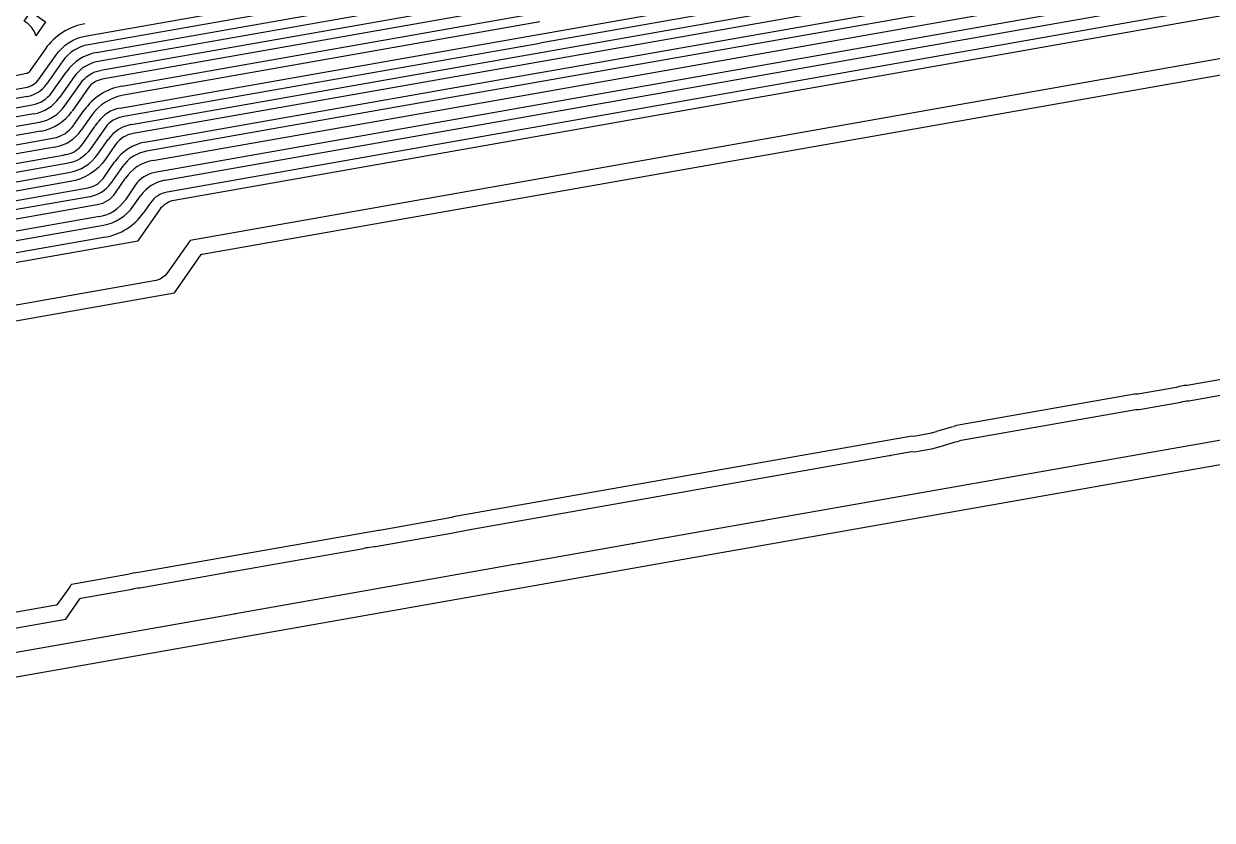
# Model space of a CAD drawing. Extents: x 3103 to 3424, y -52 to 175.
# Drawn here: x 3144 to 3153.96, y 30.37 to 37.04 of the extents above; entities that cross this region are included whole.
import ezdxf

# ---------------------------------------------------------------- set-up
doc = ezdxf.new("R2010")
doc.units = 0
doc.layers.add('gbr-dxf_layer0', color=7, linetype='Continuous')
doc.layers.add('gbr-outline-dxf_layer1', color=2, linetype='Continuous')

msp = doc.modelspace()

# ---------------------------------------------------------------- linework, layer by layer
at = {"layer": 'gbr-dxf_layer0'}
for p, q in [((3144.9048, 36.1977), (3154.0793, 37.8151)), ((3154.0925, 37.7401), (3144.918, 36.1226)), ((3148.3148, 36.63), (3154.2977, 37.685)), ((3144.6132, 36.8014), (3148.3145, 37.454)), ((3148.3127, 36.465), (3154.302, 37.5213)), ((3148.3277, 37.3789), (3144.6264, 36.7264)), ((3144.6468, 36.6523), (3148.3143, 37.2987)), ((3145.1861, 35.7314), (3154.318, 37.3414)), ((3148.3276, 37.2237), (3144.66, 36.5773)), ((3154.3356, 37.2414), (3145.2038, 35.6314)), ((3144.8258, 36.5197), (3148.3145, 37.1334)), ((3148.3277, 37.0584), (3144.839, 36.4447)), ((3144.8111, 36.3361), (3148.3145, 36.9536)), ((3148.3277, 36.8785), (3144.8243, 36.2611)), ((3144.1312, 36.5808), (3144.2673, 36.7746)), ((3144.3297, 36.7308), (3144.1936, 36.537)), ((3144.2385, 36.4677), (3144.3593, 36.6397)), ((3144.4217, 36.5959), (3144.3008, 36.4239)), ((3145.0181, 36.0491), (3148.3145, 36.63)), ((3148.3277, 36.5549), (3145.0313, 35.974)), ((3137.9292, 35.4367), (3144.0172, 36.5083)), ((3144.5421, 36.502), (3144.4066, 36.3087)), ((3145.0829, 35.8957), (3148.3123, 36.4649)), ((3144.0305, 36.4333), (3137.9424, 35.3617)), ((3137.9571, 35.2866), (3144.0725, 36.362)), ((3148.3299, 36.3649), (3145.1006, 35.7957)), ((3144.0857, 36.287), (3137.9703, 35.2116)), ((3144.4216, 36.1941), (3144.5081, 36.3174)), ((3144.5705, 36.2736), (3144.484, 36.1503)), ((3144.4972, 36.036), (3144.5991, 36.1813)), ((3144.6012, 36.184), (3144.6238, 36.2163)), ((3137.9262, 34.9701), (3144.2473, 36.0831)), ((3144.2605, 36.008), (3137.9394, 34.895)), ((3144.3459, 35.8675), (3137.9053, 34.734)), ((3144.3501, 35.9462), (3144.3581, 35.9477)), ((3144.6694, 35.7494), (3144.7667, 35.8886)), ((3137.9122, 34.6577), (3144.3788, 35.7946)), ((3144.8292, 35.8449), (3144.7318, 35.7057)), ((3144.392, 35.7195), (3137.9254, 34.5826)), ((3137.9422, 34.5073), (3144.5419, 35.6681)), ((3144.7704, 35.6246), (3144.8547, 35.7483)), ((3144.9387, 35.6911), (3144.8543, 35.5674)), ((3144.5551, 35.593), (3137.9554, 34.4323)), ((3144.9198, 35.5136), (3144.9805, 35.6005)), ((3137.9486, 34.3517), (3144.6186, 35.5267)), ((3145.0638, 35.5423), (3145.0031, 35.4554)), ((3144.6363, 35.4266), (3137.9662, 34.2516)), ((3138.8736, 34.3326), (3144.6697, 35.3544)), ((3144.6874, 35.2543), (3138.8913, 34.2326)), ((3151.8578, 33.5524), (3153.3217, 33.8102)), ((3151.8182, 33.6747), (3151.797, 33.6655)), ((3151.4577, 33.5831), (3151.4331, 33.5843)), ((3151.831, 33.541), (3151.8547, 33.5514)), ((3144.8741, 32.426), (3144.4024, 32.3428))]:
    msp.add_line(p, q, dxfattribs=at)
at = {"layer": 'gbr-dxf_layer0', "linetype": 'Continuous'}
for points in [[(3148.3756, 32.5547), (3148.1679, 32.5181, -0.030101), (3148.1469, 32.5144), (3145.7766, 32.0964, -0.01668), (3145.7651, 32.0944), (3137.1807, 30.5806, -0.423029), (3136.2645, 31.2678), (3134.9499, 38.7249), (3134.2457, 42.7201, -0.01225), (3134.2428, 42.7583)], [(3144.2675, 36.7749, -0.198302), (3144.5312, 36.9424), (3148.3145, 37.6094), (3154.7024, 38.7356)], [(3154.7156, 38.6606), (3148.3277, 37.5344), (3144.5444, 36.8674, 0.198279), (3144.3299, 36.7311)], [(3148.3149, 36.9536), (3154.6297, 38.0671, -0.03785), (3154.6354, 38.0677), (3154.9746, 38.0786)], [(3154.5122, 37.633, -0.017158), (3154.3094, 37.6097), (3148.3281, 36.555)], [(3137.6995, 33.9438), (3144.9606, 35.2239), (3145.147, 35.4904, -0.199614), (3145.2621, 35.5639), (3154.3572, 37.1675), (3154.3661, 37.1691)], [(3136.9142, 33.0031), (3138.5977, 33.2263, -0.128328), (3138.6041, 33.2255), (3138.7673, 33.1627, -0.191254), (3138.7742, 33.1563, 0.941714), (3139.337, 33.3939), (3139.3163, 33.5663, -0.159747), (3139.3178, 33.5741), (3139.4137, 33.7492, -0.2312), (3139.4228, 33.7556), (3145.2647, 34.787), (3145.4892, 35.1072, -0.202169), (3145.4975, 35.1126), (3154.5909, 36.7137, -0.014391), (3154.9275, 36.7538, -0.010457), (3155.0769, 36.7601), (3155.1704, 36.7606, -0.033478), (3155.8677, 36.7137, -0.090774), (3155.8768, 36.7125, -0.065792), (3157.1974, 36.3509, 0.013539), (3158.5571, 35.818), (3158.8681, 35.7078, 0.070272), (3166.2718, 34.2548)], [(3144.1839, 36.8332), (3144.0487, 36.6406, -0.196529), (3144.0245, 36.6249), (3143.9323, 36.6072, -0.190181), (3143.9084, 36.5927), (3138.4683, 35.635, -0.14491), (3138.4468, 35.6373, -0.259401), (3138.4371, 35.6296), (3137.9106, 35.537, -0.197095), (3137.7957, 35.5624), (3137.3959, 35.8431), (3137.0612, 36.1778, -0.101825), (3137.0583, 36.182), (3137.0319, 36.2446)], [(3154.4195, 36.8174), (3145.3964, 35.2264), (3145.2098, 34.9597, -0.199639), (3145.0946, 34.8864), (3137.7612, 33.5936)], [(3144.3442, 36.3524), (3144.4797, 36.5457, -0.19829), (3144.6463, 36.6522)], [(3137.8446, 35.1181, 0.043617), (3137.9158, 35.1243), (3144.1329, 36.2177)], [(3144.6862, 36.1726), (3144.5618, 35.9948, -0.037182), (3144.5583, 35.9904, -0.196454), (3144.3719, 35.8727), (3144.3643, 35.8713), (3144.3474, 35.8678)], [(3144.1461, 36.1427), (3137.929, 35.0492, -0.043614), (3137.8446, 35.0419, -0.153643), (3137.5659, 35.1296)], [(3144.379, 35.7946, 0.19902), (3144.6242, 35.9509), (3144.7099, 36.0734)], [(3144.7723, 36.0297), (3144.6866, 35.9072, -0.199028), (3144.3922, 35.7196)], [(3155.4682, 34.2039, 0.028314), (3155.1649, 34.2209), (3154.9471, 34.2117), (3154.8007, 34.1955), (3153.7506, 34.0107, 0.074201), (3153.6619, 33.9943), (3153.3383, 33.9377), (3153.3118, 33.938), (3151.8197, 33.6751)], [(3153.7655, 33.883), (3154.7546, 34.0568, -0.090152), (3154.8172, 34.0682)], [(3153.3243, 33.8104), (3153.3499, 33.81), (3153.7002, 33.8715, -0.090692), (3153.7631, 33.883)], [(3168.7082, 31.1944), (3167.842, 31.1944, -0.037064), (3163.4132, 31.5233, -0.05498), (3163.4077, 31.5237, -0.052005), (3163.4026, 31.5249, -0.001336), (3163.246, 31.5487, -0.061745), (3156.1474, 33.5683, 0.073364), (3155.5245, 33.7281, -0.095245), (3155.5149, 33.7291, 0.050245), (3155.0732, 33.7291, -0.09551), (3155.0636, 33.7281, 0.010885), (3154.9686, 33.7161, -0.08842), (3154.9598, 33.7147, 0.005592), (3154.9116, 33.7068), (3150.2081, 32.8775, -0.020248), (3150.1941, 32.875), (3149.1143, 32.6846, -0.019383), (3149.1009, 32.6822), (3148.3781, 32.5548)], [(3146.945, 32.661), (3146.9504, 32.6604), (3147.5852, 32.772), (3147.7262, 32.8011), (3151.2555, 33.4234, -0.019057), (3151.2687, 33.4257), (3151.4419, 33.4562), (3151.4666, 33.4551)], [(3146.9796, 32.7954), (3146.974, 32.7961), (3144.963, 32.442, 0.073414), (3144.875, 32.4262)], [(3144.974, 32.3141), (3145.6848, 32.4394, -0.070529), (3145.734, 32.4481), (3146.8496, 32.6448, -0.07368), (3146.9009, 32.6539), (3146.9411, 32.6609)], [(3136.7011, 32.1625), (3137.1856, 32.23, -0.201681), (3137.1952, 32.2275), (3138.4731, 31.2646, -0.310837), (3138.6341, 31.1433), (3138.7405, 31.0631), (3144.3541, 32.0527), (3144.4724, 32.2216, -0.204418), (3144.4808, 32.2271), (3144.9111, 32.303, -0.089058), (3144.9729, 32.3141)], [(3144.4007, 32.3419, -0.09435), (3144.3952, 32.334), (3144.3908, 32.3271, -0.052716), (3144.3875, 32.323), (3144.2833, 32.1739, -0.20292), (3144.2749, 32.1686), (3138.778, 31.1992, -0.209413), (3138.7681, 31.2015), (3138.7414, 31.2213, -0.175572), (3138.7363, 31.2285, 0.230785), (3138.5207, 31.3877, -0.119368), (3138.5152, 31.3902), (3137.2329, 32.3615)]]:
    msp.add_lwpolyline(points, format="xyb", dxfattribs=at)
for points in [[(3154.977, 38.0024), (3154.6405, 37.9916), (3148.3281, 36.8786)], [(3154.4218, 37.4384), (3154.3195, 37.4212), (3148.3303, 36.365)], [(3144.0047, 37.0633), (3144.062, 37.145), (3144.1848, 37.0591), (3144.1033, 36.9427)], [(3137.8921, 34.8091), (3144.3325, 35.9425), (3144.3493, 35.946)], [(3151.7942, 33.6646), (3151.7775, 33.6614), (3151.651, 33.6236)], [(3151.4316, 33.5842), (3147.6011, 32.9084), (3147.5903, 32.9049), (3146.9835, 32.7956)], [(3151.6488, 33.6232), (3151.5947, 33.6071), (3151.4607, 33.5833)], [(3151.4681, 33.4552), (3151.6239, 33.4826), (3151.6695, 33.4958)], [(3151.6723, 33.4962), (3151.8091, 33.5375), (3151.8293, 33.5405)]]:
    msp.add_lwpolyline(points, dxfattribs=at)
at = {"layer": 'gbr-dxf_layer0'}
for centre, radius, start, end in [((3143.9302, 36.9018), 0.1778, 13.27976, 65.23565), ((3144.6021, 36.5391), 0.5112, 99.98941, 144.87727), ((3144.6815, 36.4141), 0.3933, 100.02466, 144.94588), ((3144.6815, 36.4141), 0.3171, 100.0274, 144.94536), ((3143.9867, 36.6821), 0.1765, 280.00691, 324.86419), ((3144.692, 36.3972), 0.183, 100.17694, 145.01798), ((3143.9867, 36.6821), 0.2527, 280.00698, 324.88062), ((3144.0282, 36.6148), 0.2566, 280.00449, 324.97718), ((3144.9113, 36.0349), 0.4924, 100.04979, 144.94571), ((3144.0282, 36.6148), 0.3328, 279.99632, 324.97713), ((3144.9113, 36.0349), 0.4162, 100.05419, 144.94262), ((3144.0763, 36.5396), 0.3269, 280.04536, 325.00252), ((3144.0763, 36.5396), 0.4031, 280.0387, 325.00205), ((3144.8617, 36.0507), 0.2899, 100.10748, 145.10982), ((3144.8617, 36.0507), 0.2137, 100.11692, 145.10941), ((3144.2005, 36.3489), 0.2699, 280.01512, 324.96527), ((3144.9572, 35.9006), 0.3017, 100.08058, 145.01865), ((3144.2005, 36.3489), 0.3461, 280.01454, 324.96513), ((3144.9572, 35.9006), 0.2255, 100.09422, 145.01918), ((3144.3211, 36.1596), 0.2152, 280.02499, 324.92501), ((3145.0857, 35.6661), 0.3889, 100.04604, 145.05761), ((3145.0857, 35.6661), 0.3127, 100.05087, 145.05813), ((3145.1435, 35.5515), 0.3495, 100.0009, 145.68057), ((3145.1435, 35.5515), 0.2479, 100.00442, 145.6703), ((3144.5075, 35.8626), 0.1976, 280.04478, 324.96906), ((3144.5075, 35.8626), 0.2738, 280.04259, 324.98107), ((3145.2411, 35.4182), 0.318, 100.02199, 144.95004), ((3144.5786, 35.7552), 0.232, 280.02513, 325.67565), ((3144.5786, 35.7552), 0.3336, 280.01229, 325.68687), ((3145.2411, 35.4182), 0.2164, 100.0213, 144.93158), ((3144.6031, 35.735), 0.3864, 279.99518, 325.01242), ((3144.6031, 35.735), 0.488, 279.9956, 325.01658)]:
    msp.add_arc(centre, radius, start, end, dxfattribs=at)
at = {"layer": 'gbr-outline-dxf_layer1', "linetype": 'Continuous'}
msp.add_lwpolyline([(3134.0511, 42.6163, -0.414233), (3134.8622, 43.7748), (3152.7317, 46.9257, -0.145892), (3161.3026, 45.9338, 0.101585), (3167.8425, 44.5912), (3173.3424, 44.5912, 0.152268), (3182.7762, 47.5325, -0.152268), (3191.3574, 50.2076), (3216.2273, 50.2076, -0.414215), (3217.2273, 49.2076), (3217.2273, 37.6077, -0.414215), (3216.2273, 36.6077), (3191.5126, 36.6077, 0.151039), (3190.384, 36.259, -0.151026), (3173.3424, 30.9912), (3167.8425, 30.9912, -0.100411), (3156.0737, 33.3789, 0.144694), (3154.947, 33.5066), (3137.224, 30.3814, -0.414157), (3136.0656, 31.1926)], format="xyb", close=True, dxfattribs=at)

doc.saveas('drawing.dxf')
